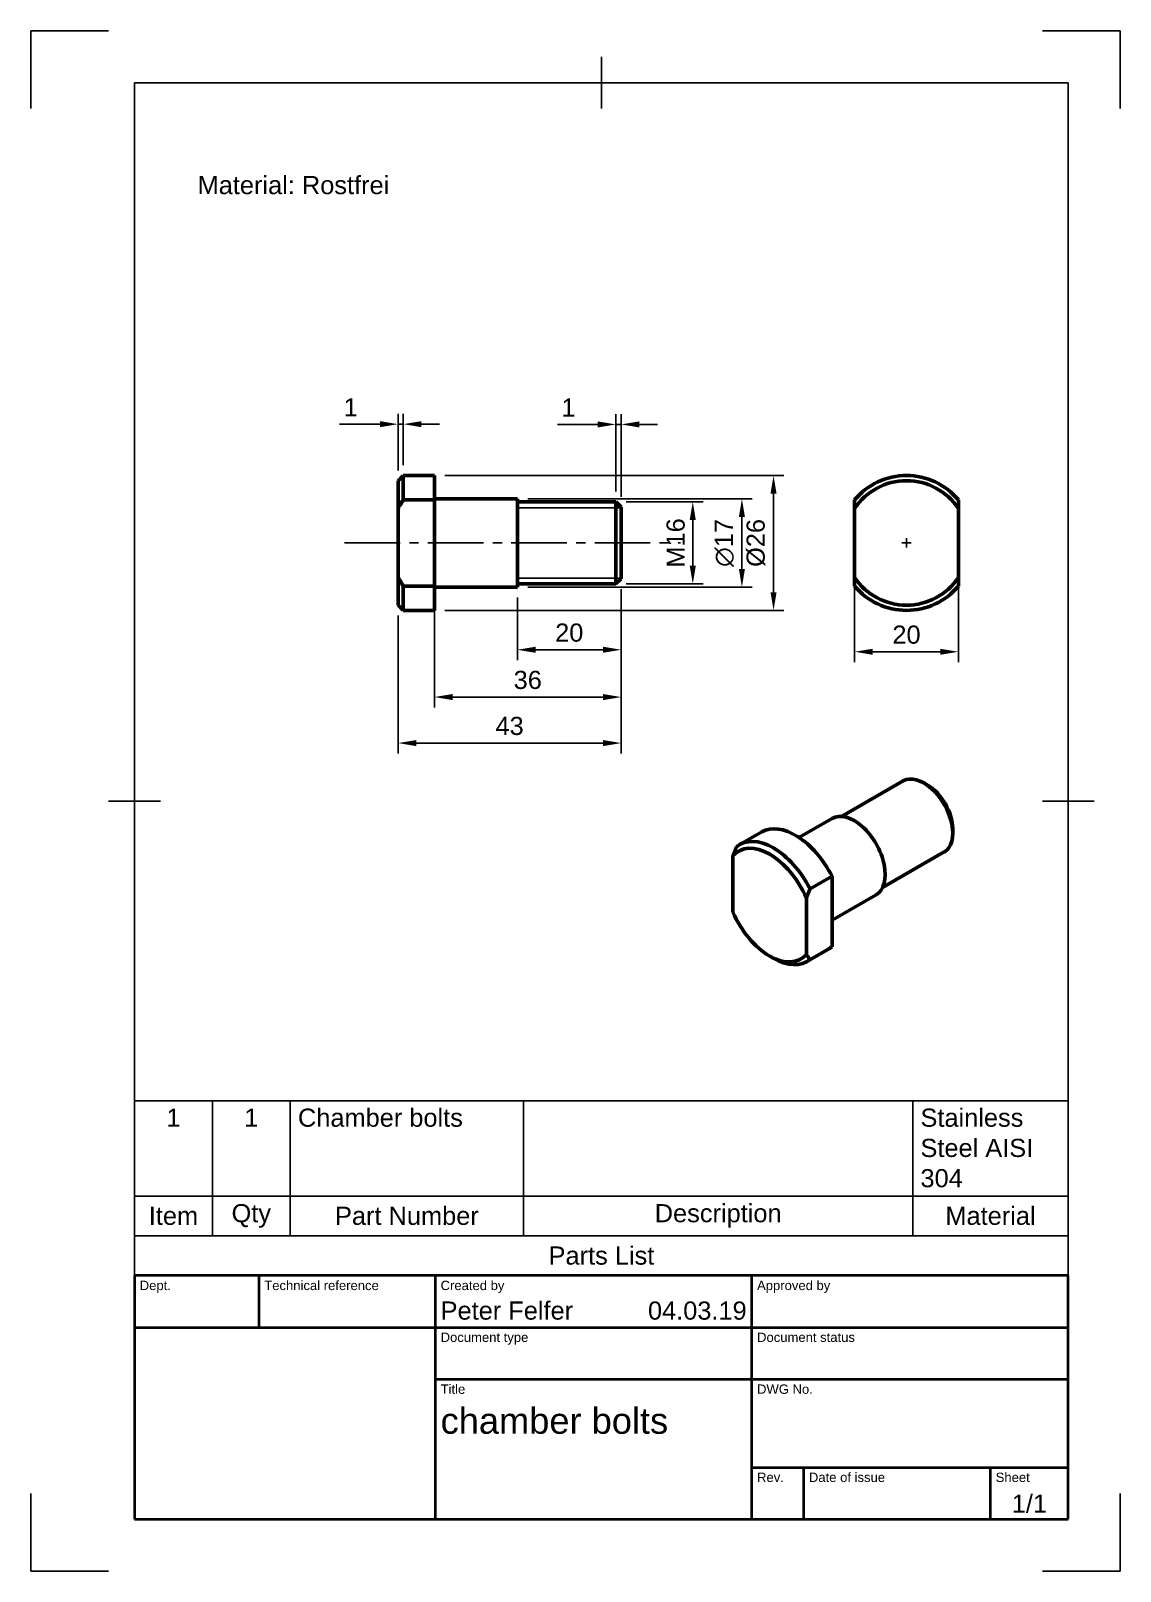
# Model space of a CAD drawing. Header units: millimetres. Extents: x 0 to 210, y 0 to 297.
import ezdxf
from ezdxf.enums import TextEntityAlignment as Align

# ---------------------------------------------------------------- set-up
doc = ezdxf.new("R2010")
doc.units = ezdxf.units.MM
doc.header["$LTSCALE"] = 0.75
doc.linetypes.add('CENTER2', pattern=[28.575, 19.05, -3.175, 3.175, -3.175])
for name, color, linetype, lineweight in [('Border', 7, 'Continuous', 25), ('FD_Dimensions', 7, 'Continuous', 25), ('Notes', 7, 'Continuous', 25), ('Parts Lists', 7, 'Continuous', 25), ('Smart Centers', 7, 'CENTER2', 25), ('TitleBlock', 7, 'Continuous', 35), ('Visible', 7, 'Continuous', 50), ('Visible Narrow', 7, 'Continuous', 25)]:
    doc.layers.add(name, color=color, linetype=linetype, lineweight=lineweight)
doc.styles.add('FusionTitle', font='')
doc.styles.get("Standard").update_dxf_attribs({"font": 'arial.ttf'})
doc.styles.get('FusionTitle').set_extended_font_data('Arial Unicode MS')
doc.dimstyles.new('Dim-ISO-25', dxfattribs={"dimtxt": 3.5, "dimasz": 3.5, "dimexe": 2, "dimexo": 2, "dimgap": 1.5, "dimtad": 1, "dimzin": 12, "dimdsep": 46, "dimtxsty": 'Standard', "dimcen": 0, "dimazin": 3, "dimtp": 0.1, "dimtm": 0.1, "dimtfac": 0.714, "dimtmove": 0, "dimatfit": 3, "dimfxl": 1, "dimtzin": 12, "dimarcsym": 0})

# ---------------------------------------------------------------- blocks, each defined once
blk = doc.blocks.new('ISO_A4(P)_SHEET')
at = {"layer": 'Border'}
for p, q in [((15, 297), (0, 297)), ((0, 297), (0, 282)), ((210, 297), (195, 297)), ((210, 282), (210, 297)), ((110, 292), (110, 282)), ((200, 287), (20, 287)), ((20, 287), (20, 10)), ((200, 287), (200, 10)), ((15, 148.5), (25, 148.5)), ((205, 148.5), (195, 148.5)), ((0, 15), (0, 0)), ((210, 0), (210, 15)), ((20, 10), (200, 10)), ((0, 0), (15, 0)), ((195, 0), (210, 0))]:
    blk.add_line(p, q, dxfattribs=at)
blk = doc.blocks.new('ISO_TITLEBLOCK')
at = {"layer": 'TitleBlock'}
for p, q in [((0, 47), (-180, 47)), ((-180, 47), (-180, 0)), ((-156, 37), (-156, 47)), ((-122, 0), (-122, 47)), ((-61, 0), (-61, 47)), ((0, 0), (0, 47)), ((-180, 37), (0, 37)), ((-122, 27), (0, 27)), ((-61, 10), (0, 10)), ((-51, 0), (-51, 10)), ((-15, 0), (-15, 10)), ((-180, 0), (0, 0))]:
    blk.add_line(p, q, dxfattribs=at)
at = {"layer": 'TitleBlock', "style": 'FusionTitle'}
for s, p in [('Dept.', (-179, 46)), ('Technical reference', (-155, 46)), ('Created by', (-121, 46)), ('Approved by', (-60, 46)), ('Document type', (-121, 36)), ('Document status', (-60, 36)), ('Title', (-121, 26)), ('DWG No.', (-60, 26)), ('Rev.', (-60, 9)), ('Date of issue', (-50, 9)), ('Sheet', (-14, 9))]:
    blk.add_text(s, height=1.8, dxfattribs=at).set_placement(p, align=Align.TOP_LEFT)
for tag, p, height in [('DEPT', (-179, 38.5), 3.5), ('TECHNICAL_REFERENCE', (-155, 38.5), 3.5), ('CREATED_BY', (-121, 38.5), 3.5), ('APPROVED_BY', (-60, 38.5), 3.5), ('DOCUMENT_TYPE', (-121, 28.5), 3.5), ('DOCUMENT_STATUS', (-60, 28.5), 3.5), ('TITLE_1', (-121, 16.5), 5), ('TITLE_2', (-121, 9), 5), ('TITLE_3', (-121, 1.5), 5), ('DATE_OF_ISSUE', (-50, 1.5), 3.5)]:
    blk.add_attdef(tag, p, '', height=height, dxfattribs=at)
for tag, p in [('CREATED_DATE', (-62, 38.5)), ('APPROVED_DATE', (-1, 38.5))]:
    blk.add_attdef(tag, text='', height=3.5, dxfattribs=at).set_placement(p, align=Align.RIGHT)
for tag, height, p in [('DRAWING_NUMBER', 5, (-30.5, 16.6)), ('REV', 3.5, (-56, 3.1)), ('SHEET', 3.5, (-7.5, 3.1))]:
    blk.add_attdef(tag, text='', height=height, dxfattribs=at).set_placement(p, align=Align.MIDDLE)
blk = doc.blocks.new('*U6')
at = {"layer": 'Smart Centers', "color": 0, "ltscale": 0.75, "transparency": 16777216}
blk.add_line((-25.318138, 0), (39.459478, 0), dxfattribs=at)
blk = doc.blocks.new('*U7')
at = {"layer": 'Smart Centers', "color": 0, "linetype": 'Continuous', "ltscale": 0.75, "transparency": 16777216}
for p, q in [((-0.892969, 0), (0.892969, 0)), ((0, -0.892969), (0, 0.892969))]:
    blk.add_line(p, q, dxfattribs=at)
blk = doc.blocks.new('*D18')
at = {"layer": 'Defpoints', "color": 0, "transparency": 16777216}
for p in [(158.807232, 191.621815), (178.807232, 191.621815), (178.807232, 177.267877)]:
    blk.add_point(p, dxfattribs=at)
at = {"layer": 'FD_Dimensions', "lineweight": -2, "transparency": 16777216}
for p, q in [((158.807232, 189.621815), (158.807232, 175.267877)), ((178.807232, 189.621815), (178.807232, 175.267877)), ((162.307232, 177.267877), (175.307232, 177.267877))]:
    blk.add_line(p, q, dxfattribs=at)
at = {"layer": 'FD_Dimensions', "transparency": 16777216}
for points in [[(162.307232, 177.851211), (162.307232, 176.684544), (158.807232, 177.267877)], [(175.307232, 177.851211), (175.307232, 176.684544), (178.807232, 177.267877)]]:
    blk.add_solid(points, dxfattribs=at)
at = {"layer": 'FD_Dimensions', "color": 0, "transparency": 16777216, "insert": (168.807232, 180.554883), "char_height": 3.5, "attachment_point": 5}
blk.add_mtext('20', dxfattribs=at)
blk = doc.blocks.new('*D19')
at = {"layer": 'Defpoints', "color": 0, "transparency": 16777216}
for p in [(112.794876, 206.166065), (127.604831, 206.166065), (112.794876, 190.344065)]:
    blk.add_point(p, dxfattribs=at)
at = {"layer": 'FD_Dimensions', "lineweight": -2, "transparency": 16777216}
for p, q in [((114.794876, 206.166065), (129.604831, 206.166065)), ((127.604831, 193.844065), (127.604831, 202.666065)), ((114.794876, 190.344065), (129.604831, 190.344065))]:
    blk.add_line(p, q, dxfattribs=at)
at = {"layer": 'FD_Dimensions', "transparency": 16777216}
for points in [[(127.021497, 202.666065), (128.188164, 202.666065), (127.604831, 206.166065)], [(127.021497, 193.844065), (128.188164, 193.844065), (127.604831, 190.344065)]]:
    blk.add_solid(points, dxfattribs=at)
at = {"layer": 'FD_Dimensions', "color": 0, "transparency": 16777216, "insert": (124.317825, 198.255065), "char_height": 3.5, "attachment_point": 5, "rotation": 90}
blk.add_mtext('M16', dxfattribs=at)
blk = doc.blocks.new('*D20')
at = {"layer": 'Defpoints', "color": 0, "transparency": 16777216}
for p in [(93.794876, 206.755065), (137.079748, 206.755065), (93.794876, 189.755065)]:
    blk.add_point(p, dxfattribs=at)
at = {"layer": 'FD_Dimensions', "lineweight": -2, "transparency": 16777216}
for p, q in [((95.794876, 206.755065), (139.079748, 206.755065)), ((137.079748, 193.255065), (137.079748, 203.255065)), ((95.794876, 189.755065), (139.079748, 189.755065))]:
    blk.add_line(p, q, dxfattribs=at)
at = {"layer": 'FD_Dimensions', "transparency": 16777216}
for points in [[(136.496415, 203.255065), (137.663081, 203.255065), (137.079748, 206.755065)], [(136.496415, 193.255065), (137.663081, 193.255065), (137.079748, 189.755065)]]:
    blk.add_solid(points, dxfattribs=at)
at = {"layer": 'FD_Dimensions', "color": 0, "transparency": 16777216, "insert": (133.694857, 198.255065), "char_height": 3.5, "attachment_point": 5, "rotation": 90}
blk.add_mtext('∅17', dxfattribs=at)
blk = doc.blocks.new('*D21')
at = {"layer": 'Defpoints', "color": 0, "transparency": 16777216}
for p in [(77.794876, 211.255065), (77.794876, 185.255065), (143.176653, 185.255065)]:
    blk.add_point(p, dxfattribs=at)
at = {"layer": 'FD_Dimensions', "color": 0, "lineweight": -2, "transparency": 16777216}
for p, q in [((79.794876, 211.255065), (145.176653, 211.255065)), ((143.176653, 207.755065), (143.176653, 188.755065)), ((79.794876, 185.255065), (145.176653, 185.255065))]:
    blk.add_line(p, q, dxfattribs=at)
at = {"layer": 'FD_Dimensions', "color": 0, "transparency": 16777216}
for points in [[(142.593319, 207.755065), (143.759986, 207.755065), (143.176653, 211.255065)], [(142.593319, 188.755065), (143.759986, 188.755065), (143.176653, 185.255065)]]:
    blk.add_solid(points, dxfattribs=at)
at = {"layer": 'FD_Dimensions', "color": 0, "transparency": 16777216, "insert": (139.791762, 198.255065), "char_height": 3.5, "attachment_point": 5, "rotation": 90}
blk.add_mtext('%%C26', dxfattribs=at)
blk = doc.blocks.new('*D22')
at = {"layer": 'Defpoints', "color": 0, "transparency": 16777216}
for p in [(113.794876, 191.344065), (70.794876, 186.255065), (113.794876, 159.667334)]:
    blk.add_point(p, dxfattribs=at)
at = {"layer": 'FD_Dimensions', "lineweight": -2, "transparency": 16777216}
for p, q in [((113.794876, 189.344065), (113.794876, 157.667334)), ((70.794876, 184.255065), (70.794876, 157.667334)), ((74.294876, 159.667334), (110.294876, 159.667334))]:
    blk.add_line(p, q, dxfattribs=at)
at = {"layer": 'FD_Dimensions', "transparency": 16777216}
for points in [[(74.294876, 160.250667), (74.294876, 159.084001), (70.794876, 159.667334)], [(110.294876, 160.250667), (110.294876, 159.084001), (113.794876, 159.667334)]]:
    blk.add_solid(points, dxfattribs=at)
at = {"layer": 'FD_Dimensions', "color": 0, "transparency": 16777216, "insert": (92.294876, 162.955533), "char_height": 3.5, "attachment_point": 5}
blk.add_mtext('43', dxfattribs=at)
blk = doc.blocks.new('*D23')
at = {"layer": 'Defpoints', "color": 0, "transparency": 16777216}
for p in [(113.794876, 191.344065), (93.794876, 189.755065), (113.794876, 177.660634)]:
    blk.add_point(p, dxfattribs=at)
at = {"layer": 'FD_Dimensions', "color": 0, "lineweight": -2, "transparency": 16777216}
for p, q in [((93.794876, 187.755065), (93.794876, 175.660634)), ((113.794876, 189.344065), (113.794876, 175.660634)), ((97.294876, 177.660634), (110.294876, 177.660634))]:
    blk.add_line(p, q, dxfattribs=at)
at = {"layer": 'FD_Dimensions', "color": 0, "transparency": 16777216}
for points in [[(97.294876, 178.243967), (97.294876, 177.0773), (93.794876, 177.660634)], [(110.294876, 178.243967), (110.294876, 177.0773), (113.794876, 177.660634)]]:
    blk.add_solid(points, dxfattribs=at)
at = {"layer": 'FD_Dimensions', "color": 0, "transparency": 16777216, "insert": (103.794876, 180.947639), "char_height": 3.5, "attachment_point": 5}
blk.add_mtext('20', dxfattribs=at)
blk = doc.blocks.new('*D24')
at = {"layer": 'Defpoints', "color": 0, "transparency": 16777216}
for p in [(113.794876, 191.344065), (77.794876, 189.948441), (77.794876, 168.538449)]:
    blk.add_point(p, dxfattribs=at)
at = {"layer": 'FD_Dimensions', "lineweight": -2, "transparency": 16777216}
for p, q in [((77.794876, 187.948441), (77.794876, 166.538449)), ((113.794876, 189.344065), (113.794876, 166.538449)), ((110.294876, 168.538449), (81.294876, 168.538449))]:
    blk.add_line(p, q, dxfattribs=at)
at = {"layer": 'FD_Dimensions', "transparency": 16777216}
for points in [[(81.294876, 169.121783), (81.294876, 167.955116), (77.794876, 168.538449)], [(110.294876, 169.121783), (110.294876, 167.955116), (113.794876, 168.538449)]]:
    blk.add_solid(points, dxfattribs=at)
at = {"layer": 'FD_Dimensions', "color": 0, "transparency": 16777216, "insert": (95.794876, 171.826649), "char_height": 3.5, "attachment_point": 5}
blk.add_mtext('36', dxfattribs=at)
blk = doc.blocks.new('*D25')
at = {"layer": 'Defpoints', "color": 0, "transparency": 16777216}
for p in [(70.794876, 221.15456), (71.794876, 211.255065), (70.794876, 210.255065)]:
    blk.add_point(p, dxfattribs=at)
at = {"layer": 'FD_Dimensions', "lineweight": -2, "transparency": 16777216}
for p, q in [((70.794876, 212.255065), (70.794876, 223.15456)), ((71.794876, 213.255065), (71.794876, 223.15456)), ((67.294876, 221.15456), (59.505654, 221.15456)), ((71.794876, 221.15456), (70.794876, 221.15456)), ((75.294876, 221.15456), (78.794876, 221.15456))]:
    blk.add_line(p, q, dxfattribs=at)
at = {"layer": 'FD_Dimensions', "transparency": 16777216}
for points in [[(67.294876, 221.737893), (67.294876, 220.571226), (70.794876, 221.15456)], [(75.294876, 221.737893), (75.294876, 220.571226), (71.794876, 221.15456)]]:
    blk.add_solid(points, dxfattribs=at)
at = {"layer": 'FD_Dimensions', "color": 0, "transparency": 16777216, "insert": (61.650265, 224.411722), "char_height": 3.5, "attachment_point": 5}
blk.add_mtext('1', dxfattribs=at)
blk = doc.blocks.new('*D26')
at = {"layer": 'Defpoints', "color": 0, "transparency": 16777216}
for p in [(112.794876, 221.106577), (112.794876, 206.166065), (113.794876, 205.166065)]:
    blk.add_point(p, dxfattribs=at)
at = {"layer": 'FD_Dimensions', "lineweight": -2, "transparency": 16777216}
for p, q in [((112.794876, 208.166065), (112.794876, 223.106577)), ((113.794876, 207.166065), (113.794876, 223.106577)), ((109.294876, 221.106577), (101.505654, 221.106577)), ((113.794876, 221.106577), (112.794876, 221.106577)), ((117.294876, 221.106577), (120.794876, 221.106577))]:
    blk.add_line(p, q, dxfattribs=at)
at = {"layer": 'FD_Dimensions', "transparency": 16777216}
for points in [[(109.294876, 221.689911), (109.294876, 220.523244), (112.794876, 221.106577)], [(117.294876, 221.689911), (117.294876, 220.523244), (113.794876, 221.106577)]]:
    blk.add_solid(points, dxfattribs=at)
at = {"layer": 'FD_Dimensions', "color": 0, "transparency": 16777216, "insert": (103.650265, 224.36374), "char_height": 3.5, "attachment_point": 5}
blk.add_mtext('1', dxfattribs=at)
blk = doc.blocks.new('*T17')
at = {"layer": 'Parts Lists', "color": 0, "linetype": 'ByBlock', "lineweight": -2, "transparency": 16777216}
for p, q in [((0, 33.695771), (180, 33.695771)), ((0, 0), (0, 33.695771)), ((15, 7.666667), (15, 33.695771)), ((30, 7.666667), (30, 33.695771)), ((75, 7.666667), (75, 33.695771)), ((150, 7.666667), (150, 33.695771)), ((180, 0), (180, 33.695771)), ((0, 15.333333), (180, 15.333333)), ((0, 7.666667), (180, 7.666667)), ((0, 0), (180, 0))]:
    blk.add_line(p, q, dxfattribs=at)
at = {"layer": 'Parts Lists', "color": 0, "transparency": 16777216, "char_height": 3.5}
for s, insert, width, attachment_point in [('1', (7.5, 32.195771), 12, 2), ('1', (22.5, 32.195771), 12, 2), ('Chamber bolts', (31.5, 32.195771), 42, 1), ('Stainless Steel AISI 304', (151.5, 32.195771), 27, 1), ('Item', (7.5, 11.5), 12, 5), ('Qty', (22.5, 11.5), 12, 5), ('Part Number', (52.5, 11.5), 42, 5), ('Description', (112.5, 11.5), 72, 5), ('Material', (165, 11.5), 27, 5), ('Parts List', (90, 3.833333), 177, 5)]:
    blk.add_mtext(s, dxfattribs=dict(at, insert=insert, width=width, attachment_point=attachment_point))

msp = doc.modelspace()

# ---------------------------------------------------------------- linework, layer by layer
at = {"layer": 'Visible', "extrusion": (-1e-16, -1, 0)}
for p, q in [((70.795, 210.255), (71.795, 211.255)), ((71.795, 211.255), (71.795, 206.562)), ((71.795, 211.255), (77.795, 211.255)), ((77.795, 206.562), (77.795, 211.255)), ((70.795, 204.888), (70.795, 210.255)), ((71.795, 206.562), (77.795, 206.562)), ((77.795, 206.755), (93.795, 206.755)), ((77.795, 206.562), (77.795, 189.948)), ((93.795, 189.755), (93.795, 206.755)), ((93.795, 206.166), (112.795, 206.166)), ((112.795, 190.344), (112.795, 206.166)), ((113.795, 205.166), (112.795, 206.166)), ((113.795, 205.166), (113.795, 191.344)), ((158.807, 206.562), (158.807, 204.888)), ((178.807, 204.888), (178.807, 206.562)), ((70.795, 191.622), (70.795, 204.888)), ((158.807, 204.888), (158.807, 191.622)), ((178.807, 191.622), (178.807, 204.888)), ((70.795, 186.255), (70.795, 191.622)), ((93.795, 190.344), (112.795, 190.344)), ((113.795, 191.344), (112.795, 190.344)), ((158.807, 191.622), (158.807, 189.948)), ((178.807, 189.948), (178.807, 191.622)), ((71.795, 189.948), (71.795, 185.255)), ((77.795, 189.948), (71.795, 189.948)), ((77.795, 185.255), (77.795, 189.948)), ((77.795, 189.755), (93.795, 189.755)), ((70.795, 186.255), (71.795, 185.255)), ((71.795, 185.255), (77.795, 185.255))]:
    msp.add_line(p, q, dxfattribs=at)
at = {"layer": 'Visible', "extrusion": (-1e-16, -0.817547, -0.575862)}
for p, q in [((156.305, 145.538), (168.183, 152.378)), ((172.857, 151.569), (172.152, 151.977)), ((148.068, 141.474), (154.454, 145.152)), ((177.725, 143.115), (177.725, 142.301)), ((136.652, 140.093), (140.894, 142.536)), ((135.361, 137.915), (135.361, 127.069)), ((164.201, 131.827), (176.078, 138.667)), ((150.21, 131.546), (154.453, 133.99)), ((154.453, 133.99), (154.453, 120.407)), ((149.503, 118.925), (149.503, 129.771)), ((154.453, 125.534), (162.937, 130.42)), ((149.627, 117.562), (153.869, 120.005)), ((154.453, 120.407), (150.21, 117.964)), ((142.399, 118.628), (143.104, 118.22))]:
    msp.add_line(p, q, dxfattribs=at)
at = {"layer": 'Visible'}
for start, end in [(39.71514, 140.28486), (219.71514, 320.28486)]:
    msp.add_arc((168.807, 198.255), 13, start, end, dxfattribs=at)
at = {"layer": 'Visible', "extrusion": (0, 0, -1)}
for start, end in [(33.55731, 146.44269), (213.55731, 326.44269)]:
    msp.add_arc((-168.807, 198.255), 12, start, end, dxfattribs=at)
at = {"layer": 'Visible', "extrusion": (-3e-16, 0, -1)}
for centre, major_axis, end_param in [((172.131, 145.522), (-3.948, 6.856), 3.1415927), ((147.382, 131.27), (-6.487, 11.266), 1.6611009)]:
    msp.add_ellipse(centre, major_axis=major_axis, ratio=0.5780931, start_param=0, end_param=end_param, dxfattribs=at)
at = {"layer": 'Visible'}
for centre, major_axis, start_param, end_param in [((172.838, 145.93), (-3.449, 5.989), 3.9289245, 5.4958534), ((143.139, 128.827), (-6.487, 11.266), 4.6220844, 6.3773573), ((143.139, 128.827), (-6.487, 11.266), 2.3542608, 3.2357646)]:
    msp.add_ellipse(centre, major_axis=major_axis, ratio=0.5780931, start_param=start_param, end_param=end_param, dxfattribs=at)
at = {"layer": 'Visible', "extrusion": (-2e-16, 0, -1)}
msp.add_ellipse((158.696, 137.786), major_axis=(-4.242, 7.366), ratio=0.5780931, start_param=0, end_param=3.1415927, dxfattribs=at)
at = {"layer": 'Visible', "extrusion": (-3e-16, -1e-16, -1)}
msp.add_ellipse((142.432, 128.42), major_axis=(-5.988, 10.399), ratio=0.5780931, start_param=-0.2016463, end_param=1.7685752, dxfattribs=at)
at = {"layer": 'Visible', "extrusion": (-4e-16, 0, -1)}
msp.add_ellipse((142.432, 128.42), major_axis=(-5.988, 10.399), ratio=0.5780931, start_param=2.9399463, end_param=4.9101679, dxfattribs=at)
at = {"layer": 'Visible', "extrusion": (-1e-16, -2e-16, -1)}
msp.add_ellipse((147.382, 131.27), major_axis=(-6.487, 11.266), ratio=0.5780931, start_param=3.0474207, end_param=3.1415927, dxfattribs=at)
at = {"layer": 'Visible'}
for points in [[(70.795, 204.888), (71.239, 205.692), (71.795, 206.562)], [(71.795, 189.948), (71.239, 190.819), (70.795, 191.622)], [(136.068, 139.69), (135.675, 138.753), (135.361, 137.915)], [(149.503, 129.771), (149.817, 130.609), (150.21, 131.546)], [(150.21, 117.964), (149.817, 118.449), (149.503, 118.925)]]:
    msp.add_rational_spline(points, [1, 1.00224770078, 1], degree=2, dxfattribs=at)
at = {"layer": 'Visible Narrow', "extrusion": (-1e-16, -1, 0)}
for p, q in [((113.795, 205.022), (93.795, 205.022)), ((93.795, 191.488), (113.795, 191.488))]:
    msp.add_line(p, q, dxfattribs=at)

# ---------------------------------------------------------------- block references
msp.add_blockref('*T17', (20, 57))
at = {"layer": 'Border'}
msp.add_blockref('ISO_A4(P)_SHEET', (0, 0), dxfattribs=at)
at = {"layer": 'Smart Centers', "ltscale": 0.75}
for name, p in [('*U7', (168.807, 198.255)), ('*U6', (85.795, 198.255))]:
    msp.add_blockref(name, p, dxfattribs=at)
at = {"layer": 'TitleBlock'}
msp.add_blockref('ISO_TITLEBLOCK', (200, 10), dxfattribs=at).add_auto_attribs({'CREATED_DATE': '04.03.19', 'SHEET': '1/1', 'TITLE_1': 'chamber bolts', 'CREATED_BY': 'Peter Felfer'})

# ---------------------------------------------------------------- texts
at = {"layer": 'Notes', "insert": (32.152, 269.008), "char_height": 3.5, "attachment_point": 1}
msp.add_mtext_dynamic_manual_height_columns('Material: Rostfrei', width=45.22532, gutter_width=17.5, heights=[0], dxfattribs=at)

# ---------------------------------------------------------------- dimensions: what is measured, and where the dimension line sits
at = {"layer": 'FD_Dimensions'}
for base, p1, p2, picture, middle in [((70.795, 221.155), (71.795, 211.255), (70.795, 210.255), '*D25', (61.65, 224.412)), ((112.795, 221.107), (113.795, 205.166), (112.795, 206.166), '*D26', (103.65, 224.364)), ((113.795, 159.667), (70.795, 186.255), (113.795, 191.344), '*D22', (92.295, 162.956)), ((77.795, 168.538), (113.795, 191.344), (77.795, 189.948), '*D24', (95.795, 171.827)), ((178.807, 177.268), (158.807, 191.622), (178.807, 191.622), '*D18', (168.807, 180.555))]:
    dim = msp.add_linear_dim(base=base, p1=p1, p2=p2, dimstyle='Dim-ISO-25', override={"dimlfac": 1, "dimclrd": 256, "dimclre": 256}, dxfattribs=at)
    dim.commit()
    dim.dimension.update_dxf_attribs({"geometry": picture, "text_midpoint": middle})
dim = msp.add_linear_dim(base=(143.177, 185.255), p1=(77.795, 211.255), p2=(77.795, 185.255), angle=90, text='%%C<>', dimstyle='Dim-ISO-25', override={"dimlfac": 1}, dxfattribs=at)
dim.commit()
dim.dimension.update_dxf_attribs({"geometry": '*D21', "text_midpoint": (139.792, 198.255)})
for p1, p2, distance, text, picture, middle in [((93.795, 189.755), (93.795, 206.755), -43.285, '∅<>', '*D20', (133.695, 198.255)), ((112.795, 190.344), (112.795, 206.166), -14.81, 'M16', '*D19', (124.318, 198.255))]:
    dim = msp.add_aligned_dim(p1=p1, p2=p2, distance=distance, text=text, dimstyle='Dim-ISO-25', override={"dimlfac": 1, "dimclrd": 256, "dimclre": 256}, dxfattribs=at)
    dim.commit()
    dim.dimension.update_dxf_attribs({"geometry": picture, "text_midpoint": middle})
dim = msp.add_linear_dim(base=(113.795, 177.661), p1=(93.795, 189.755), p2=(113.795, 191.344), angle=180, dimstyle='Dim-ISO-25', override={"dimlfac": 1}, dxfattribs=at)
dim.commit()
dim.dimension.update_dxf_attribs({"geometry": '*D23', "text_midpoint": (103.795, 180.948)})

doc.saveas('drawing.dxf')
